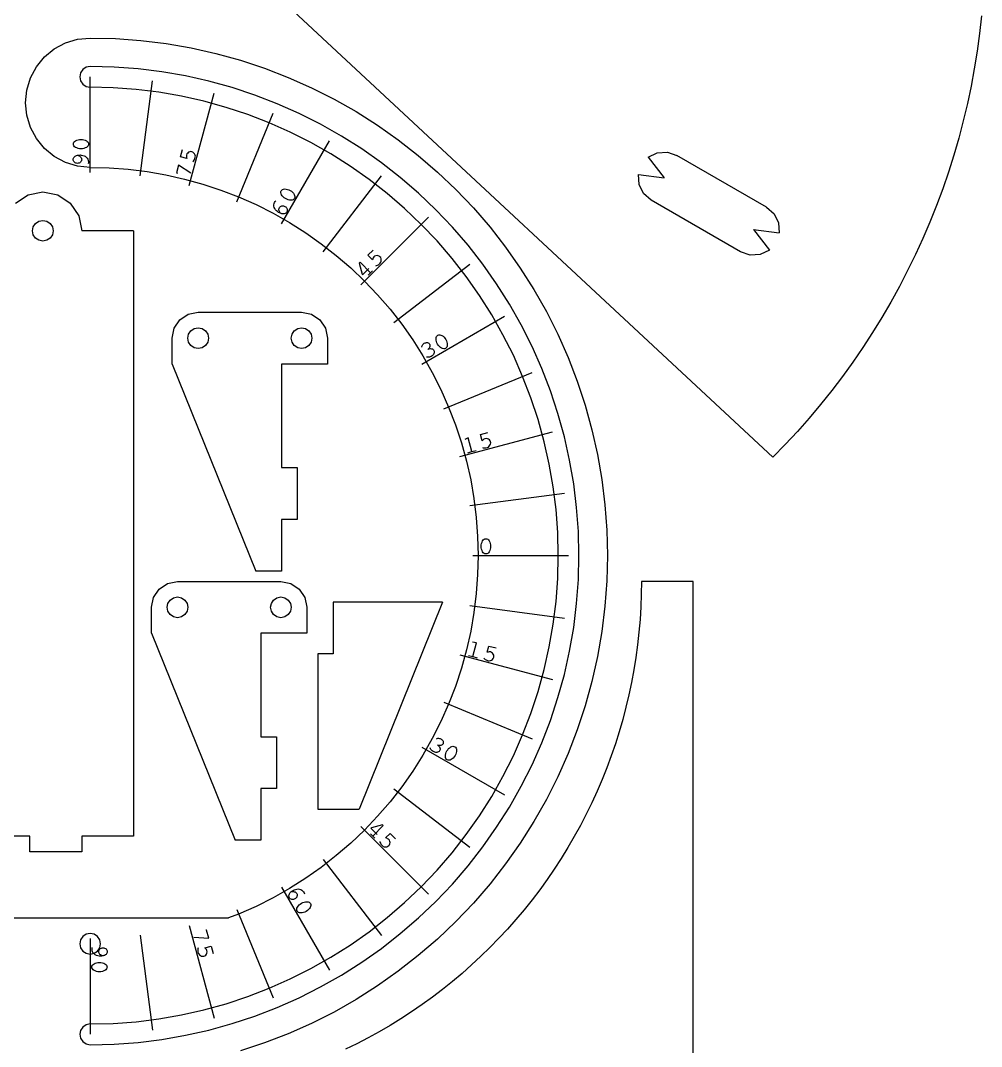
# Model space of a CAD drawing. Header units: metres. Extents: x -210 to 359, y -440 to 179.
# Drawn here: x 152.5 to 338.3, y -219.8 to -21.6 of the extents above; entities that cross this region are included whole.
import ezdxf

# ---------------------------------------------------------------- set-up
doc = ezdxf.new("R2010")
doc.units = ezdxf.units.M

msp = doc.modelspace()

# ---------------------------------------------------------------- linework, layer by layer
for p, q in [((195.46, -10.54), (298, -106)), ((338.33, -20.72), (337.95, -24.14)), ((161.22, -25.95), (163.56, -25.24)), ((163.56, -25.24), (166, -25)), ((166, -25), (170.91, -25.12)), ((170.91, -25.12), (175.8, -25.48)), ((175.8, -25.48), (180.67, -26.08)), ((337.95, -24.14), (337.48, -27.54)), ((157.16, -28.66), (159.06, -27.11)), ((159.06, -27.11), (161.22, -25.95)), ((180.67, -26.08), (185.51, -26.92)), ((185.51, -26.92), (190.3, -28)), ((337.48, -27.54), (336.94, -30.93)), ((155.61, -30.56), (157.16, -28.66)), ((190.3, -28), (195.03, -29.31)), ((195.03, -29.31), (199.69, -30.85)), ((154.45, -32.72), (155.61, -30.56)), ((164.59, -31.09), (164.15, -31.73)), ((165.23, -30.65), (164.59, -31.09)), ((166, -30.5), (165.23, -30.65)), ((170.64, -30.61), (166, -30.5)), ((175.26, -30.96), (170.64, -30.61)), ((179.87, -31.52), (175.26, -30.96)), ((184.44, -32.32), (179.87, -31.52)), ((199.69, -30.85), (204.27, -32.61)), ((336.94, -30.93), (336.31, -34.31)), ((153.74, -35.06), (154.45, -32.72)), ((164.15, -31.73), (164, -32.5)), ((164, -32.5), (164.15, -33.27)), ((164.15, -33.27), (164.59, -33.91)), ((166, -51), (166, -32.5)), ((175.66, -51.63), (178.07, -33.29)), ((188.96, -33.33), (184.44, -32.32)), ((193.43, -34.57), (188.96, -33.33)), ((204.27, -32.61), (208.76, -34.6)), ((153.5, -37.5), (153.74, -35.06)), ((164.59, -33.91), (165.23, -34.35)), ((165.23, -34.35), (166, -34.5)), ((170.44, -34.61), (166, -34.5)), ((174.87, -34.94), (170.44, -34.61)), ((179.28, -35.48), (174.87, -34.94)), ((183.66, -36.24), (179.28, -35.48)), ((185.15, -53.52), (189.94, -35.65)), ((197.84, -36.02), (193.43, -34.57)), ((208.76, -34.6), (213.14, -36.81)), ((336.31, -34.31), (335.6, -37.67)), ((153.74, -39.94), (153.5, -37.5)), ((187.99, -37.21), (183.66, -36.24)), ((192.27, -38.4), (187.99, -37.21)), ((202.16, -37.69), (197.84, -36.02)), ((213.14, -36.81), (217.41, -39.23)), ((196.49, -39.79), (192.27, -38.4)), ((194.32, -56.63), (201.4, -39.54)), ((206.4, -39.57), (202.16, -37.69)), ((210.55, -41.66), (206.4, -39.57)), ((217.41, -39.23), (221.56, -41.85)), ((335.6, -37.67), (334.8, -41.02)), ((154.45, -42.28), (153.74, -39.94)), ((200.63, -41.39), (196.49, -39.79)), ((204.69, -43.19), (200.63, -41.39)), ((334.8, -41.02), (333.93, -44.34)), ((155.61, -44.44), (154.45, -42.28)), ((208.66, -45.19), (204.69, -43.19)), ((214.58, -43.94), (210.55, -41.66)), ((221.56, -41.85), (225.57, -44.68)), ((157.16, -46.34), (155.61, -44.44)), ((162.74, -45.49), (162.77, -45.32)), ((162.77, -45.67), (162.74, -45.49)), ((162.77, -45.32), (162.85, -45.15)), ((162.85, -45.15), (162.99, -44.99)), ((162.99, -44.99), (163.17, -44.85)), ((163.17, -44.85), (163.39, -44.74)), ((163.39, -44.74), (163.65, -44.65)), ((163.65, -44.65), (163.93, -44.6)), ((163.93, -44.6), (164.21, -44.58)), ((164.21, -44.58), (164.5, -44.6)), ((164.5, -44.6), (164.78, -44.65)), ((164.78, -44.65), (165.03, -44.74)), ((165.03, -44.74), (165.26, -44.85)), ((165.26, -44.85), (165.44, -44.99)), ((165.44, -44.99), (165.58, -45.15)), ((165.58, -45.15), (165.66, -45.32)), ((165.66, -45.32), (165.69, -45.49)), ((165.69, -45.49), (165.66, -45.67)), ((203, -60.91), (212.25, -44.89)), ((212.53, -47.38), (208.66, -45.19)), ((218.5, -46.43), (214.58, -43.94)), ((225.57, -44.68), (229.44, -47.7)), ((333.93, -44.34), (332.97, -47.64)), ((159.06, -47.89), (157.16, -46.34)), ((162.85, -45.84), (162.77, -45.67)), ((162.99, -46), (162.85, -45.84)), ((163.17, -46.14), (162.99, -46)), ((163.39, -46.25), (163.17, -46.14)), ((163.65, -46.34), (163.39, -46.25)), ((163.93, -46.39), (163.65, -46.34)), ((164.21, -46.4), (163.93, -46.39)), ((164.5, -46.39), (164.21, -46.4)), ((164.78, -46.34), (164.5, -46.39)), ((165.03, -46.25), (164.78, -46.34)), ((165.26, -46.14), (165.03, -46.25)), ((165.44, -46), (165.26, -46.14)), ((165.58, -45.84), (165.44, -46)), ((165.66, -45.67), (165.58, -45.84)), ((183.48, -47.93), (183.85, -46.52)), ((184.7, -47.4), (184.62, -47.63)), ((184.85, -47.22), (184.7, -47.4)), ((185.03, -47.07), (184.85, -47.22)), ((185.25, -46.98), (185.03, -47.07)), ((185.47, -46.96), (185.25, -46.98)), ((185.65, -46.99), (185.47, -46.96)), ((185.86, -47.06), (185.65, -46.99)), ((186.05, -47.22), (185.86, -47.06)), ((186.19, -47.4), (186.05, -47.22)), ((186.29, -47.63), (186.19, -47.4)), ((216.28, -49.75), (212.53, -47.38)), ((222.29, -49.1), (218.5, -46.43)), ((273.9, -48.03), (275.65, -47.17)), ((275.65, -47.17), (277.6, -47.04)), ((277.6, -47.04), (279.44, -47.67)), ((161.22, -49.05), (159.06, -47.89)), ((163.56, -49.76), (161.22, -49.05)), ((162.7, -48.47), (162.71, -48.33)), ((162.71, -48.62), (162.7, -48.47)), ((162.71, -48.33), (162.76, -48.19)), ((162.76, -48.76), (162.71, -48.62)), ((162.76, -48.19), (162.84, -48.06)), ((162.84, -48.89), (162.76, -48.76)), ((162.84, -48.06), (162.94, -47.94)), ((162.94, -49), (162.84, -48.89)), ((162.94, -47.94), (163.07, -47.84)), ((163.07, -49.09), (162.94, -49)), ((163.07, -47.84), (163.21, -47.75)), ((163.21, -49.16), (163.07, -49.09)), ((163.21, -47.75), (163.36, -47.7)), ((163.36, -49.21), (163.21, -49.16)), ((163.36, -47.7), (163.52, -47.66)), ((163.53, -49.22), (163.36, -49.21)), ((163.52, -47.66), (163.66, -47.63)), ((163.69, -49.21), (163.53, -49.22)), ((163.66, -47.63), (163.79, -47.61)), ((163.66, -47.63), (163.84, -47.75)), ((163.84, -49.16), (163.69, -49.21)), ((163.79, -47.61), (164.03, -47.6)), ((163.84, -47.75), (163.99, -47.84)), ((163.99, -49.09), (163.84, -49.16)), ((163.99, -47.84), (164.11, -47.94)), ((164.11, -49), (163.99, -49.09)), ((164.03, -47.6), (164.28, -47.63)), ((164.11, -47.94), (164.21, -48.06)), ((164.21, -48.89), (164.11, -49)), ((164.21, -48.06), (164.29, -48.19)), ((164.29, -48.76), (164.21, -48.89)), ((164.28, -47.63), (164.55, -47.68)), ((164.29, -48.19), (164.34, -48.33)), ((164.34, -48.62), (164.29, -48.76)), ((164.34, -48.33), (164.35, -48.47)), ((164.35, -48.47), (164.34, -48.62)), ((164.55, -47.68), (164.8, -47.75)), ((164.8, -47.75), (165.04, -47.86)), ((165.04, -47.86), (165.24, -48.02)), ((165.24, -48.02), (165.41, -48.21)), ((165.41, -48.21), (165.53, -48.43)), ((165.53, -48.43), (165.61, -48.66)), ((165.61, -48.66), (165.65, -48.89)), ((165.65, -49.1), (165.63, -49.28)), ((165.65, -48.89), (165.65, -49.1)), ((183.1, -49.55), (182.7, -51.08)), ((185.48, -51.14), (183.1, -49.55)), ((184.69, -48.25), (183.48, -47.93)), ((184.62, -47.63), (184.61, -47.84)), ((184.61, -47.84), (184.64, -48.04)), ((184.64, -48.04), (184.69, -48.25)), ((185.85, -48.91), (185.95, -48.79)), ((185.95, -48.79), (186.07, -48.63)), ((186.07, -48.63), (186.17, -48.46)), ((186.17, -48.46), (186.24, -48.29)), ((186.24, -48.29), (186.31, -48.04)), ((186.33, -47.85), (186.29, -47.63)), ((186.31, -48.04), (186.33, -47.85)), ((225.95, -51.95), (222.29, -49.1)), ((229.44, -47.7), (233.16, -50.9)), ((273.9, -48.03), (276.94, -52)), ((296.76, -57.67), (279.44, -47.67)), ((332.97, -47.64), (331.93, -50.92)), ((166, -50), (163.56, -49.76)), ((166, -50), (169.68, -50.09)), ((169.68, -50.09), (173.35, -50.36)), ((173.35, -50.36), (177, -50.81)), ((177, -50.81), (180.63, -51.44)), ((180.63, -51.44), (184.22, -52.25)), ((182.7, -51.08), (182.85, -51.13)), ((219.91, -52.31), (216.28, -49.75)), ((233.16, -50.9), (236.71, -54.29)), ((272.11, -53.29), (271.99, -51.35)), ((271.99, -51.35), (276.94, -52)), ((331.93, -50.92), (330.82, -54.16)), ((184.22, -52.25), (187.77, -53.23)), ((187.77, -53.23), (191.27, -54.38)), ((211.05, -66.29), (222.31, -51.61)), ((223.41, -55.04), (219.91, -52.31)), ((229.46, -54.98), (225.95, -51.95)), ((272.98, -55.04), (272.11, -53.29)), ((151.54, -56.93), (153.98, -55.3)), ((153.98, -55.3), (156.85, -54.73)), ((156.85, -54.73), (159.72, -55.3)), ((159.72, -55.3), (162.15, -56.93)), ((191.27, -54.38), (194.7, -55.71)), ((202.85, -54.87), (202.86, -54.68)), ((202.89, -55.08), (202.85, -54.87)), ((202.86, -54.68), (202.93, -54.52)), ((202.98, -55.29), (202.89, -55.08)), ((202.93, -54.52), (203.04, -54.38)), ((203.12, -55.5), (202.98, -55.29)), ((203.04, -54.38), (203.2, -54.27)), ((203.3, -55.7), (203.12, -55.5)), ((203.2, -54.27), (203.4, -54.2)), ((203.4, -54.2), (203.62, -54.17)), ((203.62, -54.17), (203.87, -54.19)), ((203.87, -54.19), (204.14, -54.24)), ((204.14, -54.24), (204.4, -54.34)), ((204.4, -54.34), (204.66, -54.47)), ((204.66, -54.47), (204.9, -54.62)), ((204.9, -54.62), (205.12, -54.81)), ((205.12, -54.81), (205.29, -55.01)), ((205.29, -55.01), (205.43, -55.22)), ((205.43, -55.22), (205.52, -55.43)), ((205.52, -55.43), (205.56, -55.63)), ((226.78, -57.94), (223.41, -55.04)), ((232.82, -58.18), (229.46, -54.98)), ((236.71, -54.29), (240.1, -57.84)), ((274.44, -56.33), (272.98, -55.04)), ((330.82, -54.16), (329.62, -57.39)), ((162.15, -56.93), (163.77, -59.36)), ((194.7, -55.71), (198.07, -57.2)), ((198.07, -57.2), (201.35, -58.86)), ((201.53, -57.23), (201.58, -56.99)), ((201.53, -57.48), (201.53, -57.23)), ((201.58, -57.73), (201.53, -57.48)), ((201.58, -56.99), (201.66, -56.77)), ((201.66, -56.77), (201.76, -56.58)), ((201.76, -56.58), (201.87, -56.44)), ((202.9, -57.49), (203.05, -57.44)), ((203.05, -57.44), (203.2, -57.42)), ((203.2, -57.42), (203.36, -57.44)), ((203.51, -55.88), (203.3, -55.7)), ((203.36, -57.44), (203.52, -57.48)), ((203.75, -56.04), (203.51, -55.88)), ((203.52, -57.48), (203.66, -57.54)), ((204.01, -56.17), (203.75, -56.04)), ((204.27, -56.26), (204.01, -56.17)), ((204.54, -56.32), (204.27, -56.26)), ((204.79, -56.33), (204.54, -56.32)), ((205.02, -56.3), (204.79, -56.33)), ((205.21, -56.24), (205.02, -56.3)), ((205.37, -56.13), (205.21, -56.24)), ((205.48, -55.99), (205.37, -56.13)), ((205.55, -55.82), (205.48, -55.99)), ((205.56, -55.63), (205.55, -55.82)), ((291.76, -66.33), (274.44, -56.33)), ((329.62, -57.39), (328.34, -60.58)), ((163.77, -59.36), (164.35, -62.23)), ((201.35, -58.86), (204.56, -60.67)), ((201.68, -57.96), (201.58, -57.73)), ((201.82, -58.18), (201.68, -57.96)), ((202.01, -58.37), (201.82, -58.18)), ((202.21, -58.54), (202.01, -58.37)), ((202.41, -58.69), (202.21, -58.54)), ((202.63, -58.8), (202.41, -58.69)), ((202.48, -58.06), (202.51, -57.91)), ((202.49, -58.21), (202.48, -58.06)), ((202.52, -58.36), (202.49, -58.21)), ((202.51, -57.91), (202.57, -57.78)), ((202.57, -58.51), (202.52, -58.36)), ((202.57, -57.78), (202.66, -57.66)), ((202.65, -58.66), (202.57, -58.51)), ((202.75, -58.85), (202.63, -58.8)), ((202.75, -58.85), (202.65, -58.66)), ((202.66, -57.66), (202.77, -57.56)), ((202.89, -58.9), (202.75, -58.85)), ((202.77, -57.56), (202.9, -57.49)), ((203.04, -58.94), (202.89, -58.9)), ((203.2, -58.97), (203.04, -58.94)), ((203.37, -58.97), (203.2, -58.97)), ((203.53, -58.95), (203.37, -58.97)), ((203.68, -58.9), (203.53, -58.95)), ((203.66, -57.54), (203.8, -57.64)), ((203.81, -58.82), (203.68, -58.9)), ((203.8, -57.64), (203.91, -57.75)), ((203.92, -58.72), (203.81, -58.82)), ((203.91, -57.75), (204, -57.88)), ((204.01, -58.61), (203.92, -58.72)), ((204, -57.88), (204.06, -58.03)), ((204.07, -58.47), (204.01, -58.61)), ((204.06, -58.03), (204.09, -58.18)), ((204.09, -58.33), (204.07, -58.47)), ((204.09, -58.18), (204.09, -58.33)), ((229.99, -61.01), (226.78, -57.94)), ((236.02, -61.54), (232.82, -58.18)), ((240.1, -57.84), (243.3, -61.56)), ((296.76, -57.67), (298.23, -58.96)), ((298.23, -58.96), (299.09, -60.71)), ((155, -61.47), (155.43, -60.82)), ((155.43, -60.82), (156.08, -60.39)), ((156.08, -60.39), (156.85, -60.23)), ((156.85, -60.23), (157.61, -60.39)), ((157.61, -60.39), (158.26, -60.82)), ((158.26, -60.82), (158.69, -61.47)), ((204.56, -60.67), (207.67, -62.64)), ((218.33, -72.67), (231.41, -59.59)), ((233.06, -64.22), (229.99, -61.01)), ((299.09, -60.71), (299.22, -62.65)), ((328.34, -60.58), (326.99, -63.73)), ((154.85, -62.23), (155, -61.47)), ((155, -63), (154.85, -62.23)), ((155.43, -63.65), (155, -63)), ((158.69, -63), (158.26, -63.65)), ((158.69, -61.47), (158.85, -62.23)), ((158.85, -62.23), (158.69, -63)), ((174.35, -62.23), (164.35, -62.23)), ((174.35, -62.23), (174.35, -179.23)), ((207.67, -62.64), (210.68, -64.76)), ((239.05, -65.05), (236.02, -61.54)), ((243.3, -61.56), (246.32, -65.43)), ((294.26, -62), (299.22, -62.65)), ((294.26, -62), (297.31, -65.97)), ((156.08, -64.08), (155.43, -63.65)), ((156.85, -64.23), (156.08, -64.08)), ((157.61, -64.08), (156.85, -64.23)), ((158.26, -63.65), (157.61, -64.08)), ((210.68, -64.76), (213.58, -67.02)), ((235.96, -67.59), (233.06, -64.22)), ((241.9, -68.71), (239.05, -65.05)), ((326.99, -63.73), (325.56, -66.86)), ((213.58, -67.02), (216.37, -69.43)), ((219.67, -66.99), (220.7, -65.96)), ((220.56, -67.88), (219.67, -66.99)), ((220.81, -67.3), (220.7, -67.49)), ((220.99, -67.15), (220.81, -67.3)), ((221.22, -67.06), (220.99, -67.15)), ((221.45, -67.03), (221.22, -67.06)), ((221.68, -67.06), (221.45, -67.03)), ((221.88, -67.15), (221.68, -67.06)), ((222.02, -67.27), (221.88, -67.15)), ((222.17, -67.43), (222.02, -67.27)), ((246.32, -65.43), (249.15, -69.44)), ((293.61, -66.96), (291.76, -66.33)), ((295.56, -66.83), (293.61, -66.96)), ((297.31, -65.97), (295.56, -66.83)), ((325.56, -66.86), (324.05, -69.95)), ((218.18, -68.33), (218.01, -68.5)), ((218.01, -68.5), (218.61, -70.63)), ((220.21, -70.37), (218.18, -68.33)), ((220.62, -67.67), (220.56, -67.88)), ((220.7, -67.49), (220.62, -67.67)), ((221.23, -69.03), (221.38, -68.98)), ((221.38, -68.98), (221.57, -68.9)), ((221.57, -68.9), (221.74, -68.8)), ((221.74, -68.8), (221.89, -68.69)), ((221.89, -68.69), (222.07, -68.5)), ((222.07, -68.5), (222.18, -68.34)), ((222.25, -67.66), (222.17, -67.43)), ((222.18, -68.34), (222.25, -68.14)), ((222.28, -67.89), (222.25, -67.66)), ((222.25, -68.14), (222.28, -67.89)), ((224.71, -79.95), (239.39, -68.69)), ((238.69, -71.09), (235.96, -67.59)), ((244.57, -72.5), (241.9, -68.71)), ((216.37, -69.43), (219.03, -71.97)), ((218.61, -70.63), (218.7, -70.72)), ((218.7, -70.72), (219.88, -69.54)), ((219.77, -70.81), (220.21, -70.37)), ((220.21, -70.37), (220.58, -70)), ((241.25, -74.72), (238.69, -71.09)), ((249.15, -69.44), (251.77, -73.59)), ((324.05, -69.95), (322.47, -73)), ((219.03, -71.97), (221.57, -74.63)), ((247.06, -76.42), (244.57, -72.5)), ((322.47, -73), (320.81, -76.01)), ((221.57, -74.63), (223.98, -77.42)), ((243.62, -78.47), (241.25, -74.72)), ((251.77, -73.59), (254.19, -77.86)), ((249.34, -80.45), (247.06, -76.42)), ((320.81, -76.01), (319.08, -78.97)), ((183.34, -79.46), (184.96, -78.38)), ((184.96, -78.38), (186.87, -78)), ((186.87, -78), (206.87, -78)), ((206.87, -78), (208.79, -78.38)), ((208.79, -78.38), (210.41, -79.46)), ((223.98, -77.42), (226.24, -80.32)), ((230.09, -88), (246.11, -78.75)), ((245.81, -82.34), (243.62, -78.47)), ((254.19, -77.86), (256.4, -82.24)), ((319.08, -78.97), (317.28, -81.9)), ((181.87, -83), (182.25, -81.09)), ((182.25, -81.09), (183.34, -79.46)), ((185.46, -81.59), (186.11, -81.15)), ((186.11, -81.15), (186.87, -81)), ((186.87, -81), (187.64, -81.15)), ((187.64, -81.15), (188.29, -81.59)), ((205.46, -81.59), (206.11, -81.15)), ((206.11, -81.15), (206.87, -81)), ((206.87, -81), (207.64, -81.15)), ((207.64, -81.15), (208.29, -81.59)), ((210.41, -79.46), (211.49, -81.09)), ((211.49, -81.09), (211.87, -83)), ((226.24, -80.32), (228.36, -83.33)), ((251.43, -84.6), (249.34, -80.45)), ((181.87, -88), (181.87, -83)), ((184.87, -83), (185.03, -82.23)), ((185.03, -83.77), (184.87, -83)), ((185.03, -82.23), (185.46, -81.59)), ((188.29, -81.59), (188.72, -82.23)), ((188.72, -82.23), (188.87, -83)), ((188.87, -83), (188.72, -83.77)), ((204.87, -83), (205.03, -82.23)), ((205.03, -83.77), (204.87, -83)), ((205.03, -82.23), (205.46, -81.59)), ((208.29, -81.59), (208.72, -82.23)), ((208.72, -82.23), (208.87, -83)), ((208.87, -83), (208.72, -83.77)), ((211.87, -83), (211.87, -88)), ((232.88, -83.12), (232.91, -82.89)), ((232.9, -83.37), (232.88, -83.12)), ((232.91, -82.89), (232.98, -82.69)), ((232.98, -82.69), (233.08, -82.54)), ((233.08, -82.54), (233.22, -82.42)), ((233.22, -82.42), (233.39, -82.36)), ((233.39, -82.36), (233.58, -82.35)), ((233.58, -82.35), (233.79, -82.39)), ((233.79, -82.39), (234, -82.48)), ((234, -82.48), (234.21, -82.61)), ((234.21, -82.61), (234.41, -82.79)), ((234.41, -82.79), (234.59, -83.01)), ((234.59, -83.01), (234.75, -83.25)), ((234.75, -83.25), (234.88, -83.5)), ((247.81, -86.31), (245.81, -82.34)), ((256.4, -82.24), (258.39, -86.73)), ((317.28, -81.9), (315.41, -84.78)), ((185.46, -84.41), (185.03, -83.77)), ((186.11, -84.85), (185.46, -84.41)), ((186.87, -85), (186.11, -84.85)), ((187.64, -84.85), (186.87, -85)), ((188.29, -84.41), (187.64, -84.85)), ((188.72, -83.77), (188.29, -84.41)), ((205.46, -84.41), (205.03, -83.77)), ((206.11, -84.85), (205.46, -84.41)), ((206.87, -85), (206.11, -84.85)), ((207.64, -84.85), (206.87, -85)), ((208.29, -84.41), (207.64, -84.85)), ((208.72, -83.77), (208.29, -84.41)), ((228.36, -83.33), (230.33, -86.44)), ((230.12, -84.72), (230.13, -84.58)), ((230.13, -84.58), (230.18, -84.45)), ((230.18, -84.45), (230.24, -84.32)), ((230.24, -84.32), (230.34, -84.19)), ((230.34, -84.19), (230.46, -84.09)), ((230.46, -84.09), (230.59, -83.99)), ((230.59, -83.99), (230.74, -83.92)), ((230.74, -83.92), (230.89, -83.88)), ((230.89, -83.88), (231.04, -83.86)), ((231.04, -83.86), (231.19, -83.86)), ((231.19, -83.86), (231.33, -83.89)), ((231.25, -85.13), (231.35, -85.1)), ((231.33, -83.89), (231.45, -83.95)), ((231.52, -84.91), (231.35, -85.1)), ((231.35, -85.1), (231.56, -85.03)), ((231.45, -83.95), (231.55, -84.03)), ((231.6, -84.77), (231.52, -84.91)), ((231.55, -84.03), (231.62, -84.13)), ((231.56, -85.03), (231.79, -85.02)), ((231.65, -84.63), (231.6, -84.77)), ((231.62, -84.13), (231.67, -84.24)), ((231.68, -84.5), (231.65, -84.63)), ((231.67, -84.24), (231.69, -84.37)), ((231.69, -84.37), (231.68, -84.5)), ((231.79, -85.02), (231.99, -85.04)), ((231.99, -85.04), (232.15, -85.08)), ((232.15, -85.08), (232.27, -85.15)), ((232.27, -85.15), (232.37, -85.25)), ((232.95, -83.63), (232.9, -83.37)), ((233.04, -83.9), (232.95, -83.63)), ((233.17, -84.16), (233.04, -83.9)), ((233.33, -84.4), (233.17, -84.16)), ((233.51, -84.61), (233.33, -84.4)), ((233.72, -84.79), (233.51, -84.61)), ((233.92, -84.93), (233.72, -84.79)), ((234.14, -85.02), (233.92, -84.93)), ((234.34, -85.06), (234.14, -85.02)), ((234.53, -85.04), (234.34, -85.06)), ((234.7, -84.98), (234.53, -85.04)), ((234.84, -84.86), (234.7, -84.98)), ((234.94, -84.71), (234.84, -84.86)), ((234.88, -83.5), (234.97, -83.77)), ((235.01, -84.51), (234.94, -84.71)), ((234.97, -83.77), (235.03, -84.03)), ((235.04, -84.28), (235.01, -84.51)), ((235.03, -84.03), (235.04, -84.28)), ((253.31, -88.84), (251.43, -84.6)), ((315.41, -84.78), (313.46, -87.61)), ((230.33, -86.44), (232.14, -89.65)), ((231.21, -86.69), (231.05, -86.65)), ((231.39, -86.69), (231.21, -86.69)), ((231.57, -86.66), (231.39, -86.69)), ((231.75, -86.6), (231.57, -86.66)), ((231.93, -86.52), (231.75, -86.6)), ((232.09, -86.41), (231.93, -86.52)), ((232.23, -86.28), (232.09, -86.41)), ((232.35, -86.13), (232.23, -86.28)), ((232.44, -85.98), (232.35, -86.13)), ((232.37, -85.25), (232.44, -85.38)), ((232.44, -85.38), (232.49, -85.52)), ((232.49, -85.82), (232.44, -85.98)), ((232.49, -85.52), (232.5, -85.66)), ((232.5, -85.66), (232.49, -85.82)), ((249.61, -90.37), (247.81, -86.31)), ((258.39, -86.73), (260.15, -91.31)), ((181.87, -88), (198, -128)), ((211.87, -88), (203, -88)), ((203, -88), (203, -108)), ((254.98, -93.16), (253.31, -88.84)), ((313.46, -87.61), (311.45, -90.4)), ((232.14, -89.65), (233.8, -92.93)), ((234.37, -96.68), (251.46, -89.6)), ((251.21, -94.51), (249.61, -90.37)), ((311.45, -90.4), (309.37, -93.13)), ((233.8, -92.93), (235.29, -96.3)), ((256.43, -97.57), (254.98, -93.16)), ((260.15, -91.31), (261.69, -95.97)), ((309.37, -93.13), (307.22, -95.82)), ((252.6, -98.73), (251.21, -94.51)), ((235.29, -96.3), (236.62, -99.73)), ((261.69, -95.97), (263, -100.7)), ((307.22, -95.82), (305.01, -98.44)), ((253.79, -103.01), (252.6, -98.73)), ((257.67, -102.04), (256.43, -97.57)), ((305.01, -98.44), (302.73, -101.02)), ((236.62, -99.73), (237.77, -103.23)), ((237.48, -105.85), (255.35, -101.06)), ((263, -100.7), (264.08, -105.49)), ((302.73, -101.02), (300.39, -103.54)), ((239.1, -102.23), (238.4, -102.55)), ((239.81, -104.91), (239.1, -102.23)), ((241.48, -101.6), (242.89, -101.22)), ((241.81, -102.81), (241.48, -101.6)), ((241.97, -102.66), (241.81, -102.81)), ((242.13, -102.54), (241.97, -102.66)), ((242.32, -102.44), (242.13, -102.54)), ((242.55, -102.4), (242.32, -102.44)), ((242.79, -102.44), (242.55, -102.4)), ((243, -102.52), (242.79, -102.44)), ((243.19, -102.66), (243, -102.52)), ((243.32, -102.84), (243.19, -102.66)), ((243.38, -103.01), (243.32, -102.84)), ((243.43, -103.23), (243.38, -103.01)), ((254.76, -107.34), (253.79, -103.01)), ((258.68, -106.56), (257.67, -102.04)), ((237.77, -103.23), (238.75, -106.78)), ((238.98, -105.13), (239.81, -104.91)), ((239.81, -104.91), (240.64, -104.69)), ((241.82, -104.14), (241.97, -104.18)), ((241.97, -104.18), (242.17, -104.2)), ((242.17, -104.2), (242.37, -104.2)), ((242.37, -104.2), (242.56, -104.17)), ((242.56, -104.17), (242.81, -104.11)), ((242.81, -104.11), (242.98, -104.03)), ((242.98, -104.03), (243.15, -103.89)), ((243.15, -103.89), (243.29, -103.69)), ((243.29, -103.69), (243.38, -103.47)), ((243.38, -103.47), (243.43, -103.23)), ((300.39, -103.54), (298, -106)), ((238.75, -106.78), (239.56, -110.37)), ((259.48, -111.13), (258.68, -106.56)), ((264.08, -105.49), (264.92, -110.33)), ((203, -108), (206, -108)), ((206, -108), (206, -118)), ((255.52, -111.72), (254.76, -107.34)), ((239.56, -110.37), (240.19, -114)), ((264.92, -110.33), (265.52, -115.2)), ((239.37, -115.34), (257.71, -112.93)), ((256.06, -116.13), (255.52, -111.72)), ((260.05, -115.74), (259.48, -111.13)), ((240.19, -114), (240.64, -117.65)), ((256.39, -120.56), (256.06, -116.13)), ((260.39, -120.36), (260.05, -115.74)), ((265.52, -115.2), (265.88, -120.09)), ((206, -118), (203, -118)), ((203, -118), (203, -128)), ((240.64, -117.65), (240.91, -121.32)), ((256.5, -125), (256.39, -120.56)), ((260.5, -125), (260.39, -120.36)), ((265.88, -120.09), (266, -125)), ((240.91, -121.32), (241, -125)), ((241.61, -122.93), (241.66, -122.65)), ((241.66, -122.65), (241.75, -122.39)), ((241.75, -122.39), (241.86, -122.17)), ((241.86, -122.17), (242, -121.99)), ((242, -121.99), (242.16, -121.85)), ((242.16, -121.85), (242.33, -121.77)), ((242.33, -121.77), (242.51, -121.74)), ((242.51, -121.74), (242.68, -121.77)), ((242.68, -121.77), (242.85, -121.85)), ((242.85, -121.85), (243.01, -121.99)), ((243.01, -121.99), (243.15, -122.17)), ((243.15, -122.17), (243.26, -122.39)), ((243.26, -122.39), (243.35, -122.65)), ((243.35, -122.65), (243.4, -122.93)), ((241.6, -123.21), (241.61, -122.93)), ((241.61, -123.5), (241.6, -123.21)), ((241.66, -123.78), (241.61, -123.5)), ((241.75, -124.03), (241.66, -123.78)), ((241.86, -124.26), (241.75, -124.03)), ((242, -124.44), (241.86, -124.26)), ((242.16, -124.58), (242, -124.44)), ((242.33, -124.66), (242.16, -124.58)), ((242.51, -124.69), (242.33, -124.66)), ((242.68, -124.66), (242.51, -124.69)), ((242.85, -124.58), (242.68, -124.66)), ((243.01, -124.44), (242.85, -124.58)), ((243.15, -124.26), (243.01, -124.44)), ((243.26, -124.03), (243.15, -124.26)), ((243.35, -123.78), (243.26, -124.03)), ((243.4, -123.5), (243.35, -123.78)), ((243.4, -122.93), (243.42, -123.21)), ((243.42, -123.21), (243.4, -123.5)), ((240, -125), (258.5, -125)), ((241, -125), (240.91, -128.68)), ((256.39, -129.44), (256.5, -125)), ((260.39, -129.64), (260.5, -125)), ((266, -125), (265.88, -129.91)), ((203, -128), (198, -128)), ((240.91, -128.68), (240.64, -132.35)), ((179.34, -131.46), (180.96, -130.38)), ((180.96, -130.38), (182.87, -130)), ((182.87, -130), (202.87, -130)), ((202.87, -130), (204.79, -130.38)), ((204.79, -130.38), (206.41, -131.46)), ((256.06, -133.87), (256.39, -129.44)), ((260.05, -134.26), (260.39, -129.64)), ((265.88, -129.91), (265.52, -134.8)), ((272.58, -130), (272.55, -132.45)), ((282.55, -130), (272.58, -130)), ((282.58, -247), (282.55, -130)), ((178.25, -133.09), (179.34, -131.46)), ((206.41, -131.46), (207.49, -133.09)), ((240.64, -132.35), (240.19, -136)), ((272.55, -132.45), (272.46, -134.91)), ((177.87, -135), (178.25, -133.09)), ((180.87, -135), (181.03, -134.23)), ((181.03, -134.23), (181.46, -133.59)), ((181.46, -133.59), (182.11, -133.15)), ((182.11, -133.15), (182.87, -133)), ((182.87, -133), (183.64, -133.15)), ((183.64, -133.15), (184.29, -133.59)), ((184.29, -133.59), (184.72, -134.23)), ((184.72, -134.23), (184.87, -135)), ((200.87, -135), (201.03, -134.23)), ((201.03, -134.23), (201.46, -133.59)), ((201.46, -133.59), (202.11, -133.15)), ((202.11, -133.15), (202.87, -133)), ((202.87, -133), (203.64, -133.15)), ((203.64, -133.15), (204.29, -133.59)), ((204.29, -133.59), (204.72, -134.23)), ((204.72, -134.23), (204.87, -135)), ((207.49, -133.09), (207.87, -135)), ((213, -134), (213, -144)), ((234.13, -134), (213, -134)), ((234.13, -134), (218, -174)), ((239.37, -134.66), (257.71, -137.07)), ((255.52, -138.28), (256.06, -133.87)), ((259.48, -138.87), (260.05, -134.26)), ((177.87, -140), (177.87, -135)), ((181.03, -135.77), (180.87, -135)), ((181.46, -136.41), (181.03, -135.77)), ((182.11, -136.85), (181.46, -136.41)), ((184.29, -136.41), (183.64, -136.85)), ((184.72, -135.77), (184.29, -136.41)), ((184.87, -135), (184.72, -135.77)), ((201.03, -135.77), (200.87, -135)), ((201.46, -136.41), (201.03, -135.77)), ((202.11, -136.85), (201.46, -136.41)), ((204.29, -136.41), (203.64, -136.85)), ((204.72, -135.77), (204.29, -136.41)), ((204.87, -135), (204.72, -135.77)), ((207.87, -135), (207.87, -140)), ((240.19, -136), (239.56, -139.63)), ((265.52, -134.8), (264.92, -139.67)), ((272.46, -134.91), (272.31, -137.36)), ((182.87, -137), (182.11, -136.85)), ((183.64, -136.85), (182.87, -137)), ((202.87, -137), (202.11, -136.85)), ((203.64, -136.85), (202.87, -137)), ((254.76, -142.66), (255.52, -138.28)), ((272.31, -137.36), (272.1, -139.8)), ((177.87, -140), (194, -180)), ((207.87, -140), (199, -140)), ((199, -140), (199, -160)), ((239.56, -139.63), (238.75, -143.22)), ((258.68, -143.44), (259.48, -138.87)), ((264.92, -139.67), (264.08, -144.51)), ((272.1, -139.8), (271.83, -142.24)), ((240.69, -141.83), (239.92, -141.76)), ((239.97, -144.51), (240.69, -141.83)), ((242.75, -143.69), (243.07, -142.48)), ((243.07, -142.48), (244.48, -142.85)), ((253.79, -146.99), (254.76, -142.66)), ((271.83, -142.24), (271.5, -144.67)), ((213, -144), (210, -144)), ((210, -144), (210, -174)), ((237.48, -144.15), (255.35, -148.94)), ((238.75, -143.22), (237.77, -146.77)), ((239.14, -144.29), (239.97, -144.51)), ((239.97, -144.51), (240.8, -144.73)), ((242.96, -143.64), (242.75, -143.69)), ((243.16, -143.61), (242.96, -143.64)), ((243.37, -143.62), (243.16, -143.61)), ((243.6, -143.7), (243.37, -143.62)), ((243.78, -143.85), (243.6, -143.7)), ((243.93, -144.03), (243.78, -143.85)), ((244.02, -144.25), (243.93, -144.03)), ((243.94, -144.86), (244.01, -144.65)), ((244.01, -144.65), (244.04, -144.47)), ((244.04, -144.47), (244.02, -144.25)), ((257.67, -147.96), (258.68, -143.44)), ((264.08, -144.51), (263, -149.3)), ((271.5, -144.67), (271.11, -147.1)), ((242.09, -144.85), (242.21, -144.95)), ((242.21, -144.95), (242.37, -145.07)), ((242.37, -145.07), (242.54, -145.17)), ((242.54, -145.17), (242.71, -145.24)), ((242.71, -145.24), (242.96, -145.31)), ((242.96, -145.31), (243.15, -145.33)), ((243.15, -145.33), (243.37, -145.29)), ((243.37, -145.29), (243.6, -145.19)), ((243.6, -145.19), (243.78, -145.05)), ((243.78, -145.05), (243.94, -144.86)), ((237.77, -146.77), (236.62, -150.27)), ((252.6, -151.27), (253.79, -146.99)), ((256.43, -152.43), (257.67, -147.96)), ((271.11, -147.1), (270.66, -149.51)), ((236.62, -150.27), (235.29, -153.7)), ((263, -149.3), (261.69, -154.03)), ((270.66, -149.51), (270.15, -151.91)), ((251.21, -155.49), (252.6, -151.27)), ((254.98, -156.84), (256.43, -152.43)), ((270.15, -151.91), (269.58, -154.3)), ((235.29, -153.7), (233.8, -157.07)), ((234.37, -153.32), (251.46, -160.4)), ((261.69, -154.03), (260.15, -158.69)), ((269.58, -154.3), (268.96, -156.67)), ((249.61, -159.63), (251.21, -155.49)), ((233.8, -157.07), (232.14, -160.35)), ((253.31, -161.16), (254.98, -156.84)), ((268.96, -156.67), (268.28, -159.03)), ((199, -160), (202, -160)), ((202, -160), (202, -170)), ((232.14, -160.35), (230.33, -163.56)), ((232.95, -160.39), (233.07, -160.33)), ((233.07, -160.33), (233.21, -160.3)), ((233.21, -160.3), (233.36, -160.3)), ((233.36, -160.3), (233.51, -160.32)), ((233.51, -160.32), (233.66, -160.36)), ((233.66, -160.36), (233.81, -160.43)), ((233.81, -160.43), (233.94, -160.52)), ((233.94, -160.52), (234.06, -160.63)), ((247.81, -163.69), (249.61, -159.63)), ((260.15, -158.69), (258.39, -163.27)), ((268.28, -159.03), (267.53, -161.37)), ((230.09, -162), (246.11, -171.25)), ((231.79, -162.32), (231.73, -162.16)), ((231.87, -162.47), (231.79, -162.32)), ((231.99, -162.62), (231.87, -162.47)), ((233.15, -161.57), (233.23, -161.64)), ((233.23, -161.64), (233.39, -161.8)), ((233.48, -161.69), (233.23, -161.64)), ((233.39, -161.8), (233.52, -161.98)), ((233.64, -161.7), (233.48, -161.69)), ((233.52, -161.98), (233.61, -162.17)), ((233.64, -162.47), (233.6, -162.6)), ((233.61, -162.17), (233.65, -162.32)), ((233.79, -161.67), (233.64, -161.7)), ((233.65, -162.32), (233.64, -162.47)), ((233.92, -161.63), (233.79, -161.67)), ((234.03, -161.57), (233.92, -161.63)), ((234.13, -161.49), (234.03, -161.57)), ((234.06, -160.63), (234.15, -160.76)), ((234.21, -161.4), (234.13, -161.49)), ((234.15, -160.76), (234.22, -160.89)), ((234.26, -161.28), (234.21, -161.4)), ((234.22, -160.89), (234.26, -161.02)), ((234.26, -161.02), (234.27, -161.15)), ((234.27, -161.15), (234.26, -161.28)), ((234.96, -162.75), (235.12, -162.51)), ((235.12, -162.51), (235.3, -162.3)), ((235.3, -162.3), (235.5, -162.12)), ((235.5, -162.12), (235.71, -161.98)), ((235.71, -161.98), (235.92, -161.89)), ((235.92, -161.89), (236.13, -161.85)), ((236.13, -161.85), (236.32, -161.86)), ((236.32, -161.86), (236.48, -161.93)), ((236.48, -161.93), (236.62, -162.04)), ((236.62, -162.04), (236.73, -162.2)), ((236.73, -162.2), (236.8, -162.4)), ((236.8, -162.4), (236.83, -162.62)), ((251.43, -165.4), (253.31, -161.16)), ((267.53, -161.37), (266.74, -163.69)), ((230.33, -163.56), (228.36, -166.67)), ((232.13, -162.75), (231.99, -162.62)), ((232.29, -162.86), (232.13, -162.75)), ((232.47, -162.94), (232.29, -162.86)), ((232.65, -163), (232.47, -162.94)), ((232.83, -163.03), (232.65, -163)), ((233.01, -163.02), (232.83, -163.03)), ((233.17, -162.99), (233.01, -163.02)), ((233.32, -162.93), (233.17, -162.99)), ((233.44, -162.84), (233.32, -162.93)), ((233.53, -162.73), (233.44, -162.84)), ((233.6, -162.6), (233.53, -162.73)), ((234.67, -163.79), (234.68, -163.54)), ((234.7, -164.02), (234.67, -163.79)), ((234.68, -163.54), (234.74, -163.27)), ((234.76, -164.21), (234.7, -164.02)), ((234.74, -163.27), (234.83, -163.01)), ((234.87, -164.37), (234.76, -164.21)), ((234.83, -163.01), (234.96, -162.75)), ((235.01, -164.48), (234.87, -164.37)), ((235.18, -164.55), (235.01, -164.48)), ((235.57, -164.52), (235.37, -164.56)), ((235.78, -164.43), (235.57, -164.52)), ((235.99, -164.29), (235.78, -164.43)), ((236.19, -164.12), (235.99, -164.29)), ((236.38, -163.9), (236.19, -164.12)), ((236.53, -163.66), (236.38, -163.9)), ((236.66, -163.4), (236.53, -163.66)), ((236.76, -163.14), (236.66, -163.4)), ((236.81, -162.87), (236.76, -163.14)), ((236.83, -162.62), (236.81, -162.87)), ((245.81, -167.66), (247.81, -163.69)), ((258.39, -163.27), (256.4, -167.76)), ((266.74, -163.69), (265.88, -165.99)), ((235.37, -164.56), (235.18, -164.55)), ((249.34, -169.55), (251.43, -165.4)), ((265.88, -165.99), (264.97, -168.27)), ((228.36, -166.67), (226.24, -169.68)), ((243.62, -171.53), (245.81, -167.66)), ((256.4, -167.76), (254.19, -172.14)), ((264.97, -168.27), (264, -170.52)), ((202, -170), (199, -170)), ((199, -170), (199, -180)), ((226.24, -169.68), (223.98, -172.58)), ((224.71, -170.05), (239.39, -181.31)), ((247.06, -173.58), (249.34, -169.55)), ((241.25, -175.28), (243.62, -171.53)), ((254.19, -172.14), (251.77, -176.41)), ((264, -170.52), (262.98, -172.76)), ((210, -174), (218, -174)), ((223.98, -172.58), (221.57, -175.37)), ((244.57, -177.5), (247.06, -173.58)), ((262.98, -172.76), (261.9, -174.96)), ((221.57, -175.37), (219.03, -178.03)), ((238.69, -178.91), (241.25, -175.28)), ((251.77, -176.41), (249.15, -180.56)), ((261.9, -174.96), (260.77, -177.14)), ((219.03, -178.03), (216.37, -180.57)), ((218.33, -177.33), (231.41, -190.41)), ((220.37, -177.61), (220.28, -177.7)), ((220.28, -177.7), (221.46, -178.88)), ((222.5, -177.01), (220.37, -177.61)), ((220.63, -179.21), (222.67, -177.18)), ((222.67, -177.18), (222.5, -177.01)), ((241.9, -181.29), (244.57, -177.5)), ((260.77, -177.14), (259.59, -179.29)), ((154.35, -179.23), (124.35, -179.23)), ((154.35, -182.23), (154.35, -179.23)), ((174.35, -179.23), (164.35, -179.23)), ((164.35, -179.23), (164.35, -182.23)), ((199, -180), (194, -180)), ((220.19, -178.77), (220.63, -179.21)), ((220.63, -179.21), (221, -179.58)), ((221.97, -180.23), (222.02, -180.38)), ((222.02, -180.38), (222.1, -180.57)), ((223.12, -179.56), (224.01, -178.67)), ((223.33, -179.62), (223.12, -179.56)), ((223.51, -179.7), (223.33, -179.62)), ((223.7, -179.81), (223.51, -179.7)), ((223.85, -179.99), (223.7, -179.81)), ((223.94, -180.22), (223.85, -179.99)), ((223.97, -180.45), (223.94, -180.22)), ((224.01, -178.67), (225.04, -179.7)), ((235.96, -182.41), (238.69, -178.91)), ((259.59, -179.29), (258.35, -181.41)), ((164.35, -182.23), (154.35, -182.23)), ((216.37, -180.57), (213.58, -182.98)), ((222.1, -180.57), (222.2, -180.74)), ((222.2, -180.74), (222.31, -180.89)), ((222.31, -180.89), (222.5, -181.07)), ((222.5, -181.07), (222.66, -181.18)), ((222.66, -181.18), (222.86, -181.25)), ((222.86, -181.25), (223.11, -181.28)), ((223.11, -181.28), (223.34, -181.25)), ((223.34, -181.25), (223.57, -181.17)), ((223.57, -181.17), (223.73, -181.02)), ((223.73, -181.02), (223.85, -180.88)), ((223.85, -180.88), (223.94, -180.68)), ((223.94, -180.68), (223.97, -180.45)), ((239.05, -184.95), (241.9, -181.29)), ((249.15, -180.56), (246.32, -184.57)), ((258.35, -181.41), (257.07, -183.5)), ((213.58, -182.98), (210.68, -185.24)), ((211.05, -183.71), (222.31, -198.39)), ((233.06, -185.78), (235.96, -182.41)), ((257.07, -183.5), (255.73, -185.56)), ((210.68, -185.24), (207.67, -187.36)), ((229.99, -188.99), (233.06, -185.78)), ((236.02, -188.46), (239.05, -184.95)), ((246.32, -184.57), (243.3, -188.44)), ((255.73, -185.56), (254.34, -187.58)), ((207.67, -187.36), (204.56, -189.33)), ((254.34, -187.58), (252.9, -189.57)), ((204.56, -189.33), (201.35, -191.14)), ((203, -189.09), (212.25, -205.11)), ((204.5, -190.38), (204.58, -190.23)), ((204.58, -190.23), (204.69, -190.11)), ((204.69, -190.11), (204.8, -190)), ((204.8, -190), (204.96, -189.93)), ((204.96, -189.93), (205.01, -189.82)), ((204.96, -189.93), (205.13, -189.92)), ((205.01, -189.82), (205.22, -189.69)), ((205.13, -189.92), (205.29, -189.92)), ((205.22, -189.69), (205.44, -189.59)), ((205.29, -189.92), (205.45, -189.94)), ((205.44, -189.59), (205.7, -189.5)), ((205.45, -189.94), (205.6, -189.99)), ((205.6, -189.99), (205.73, -190.07)), ((205.7, -189.5), (205.96, -189.43)), ((205.73, -190.07), (205.84, -190.17)), ((205.84, -190.17), (205.93, -190.28)), ((205.93, -190.28), (205.99, -190.42)), ((205.96, -189.43), (206.22, -189.42)), ((206.22, -189.42), (206.47, -189.45)), ((206.47, -189.45), (206.71, -189.53)), ((206.71, -189.53), (206.93, -189.65)), ((206.93, -189.65), (207.11, -189.82)), ((207.11, -189.82), (207.26, -189.99)), ((207.26, -189.99), (207.37, -190.18)), ((207.37, -190.18), (207.44, -190.34)), ((226.78, -192.06), (229.99, -188.99)), ((232.82, -191.82), (236.02, -188.46)), ((243.3, -188.44), (240.1, -192.16)), ((252.9, -189.57), (251.42, -191.52)), ((201.35, -191.14), (198.07, -192.8)), ((204.41, -190.68), (204.44, -190.53)), ((204.41, -190.83), (204.41, -190.68)), ((204.44, -190.98), (204.41, -190.83)), ((204.44, -190.53), (204.5, -190.38)), ((204.5, -191.11), (204.44, -190.98)), ((204.58, -191.23), (204.5, -191.11)), ((204.69, -191.33), (204.58, -191.23)), ((204.83, -191.4), (204.69, -191.33)), ((204.97, -191.45), (204.83, -191.4)), ((205.13, -191.47), (204.97, -191.45)), ((205.28, -191.45), (205.13, -191.47)), ((205.44, -191.41), (205.28, -191.45)), ((205.59, -191.35), (205.44, -191.41)), ((205.72, -191.25), (205.59, -191.35)), ((205.83, -191.14), (205.72, -191.25)), ((205.92, -191.01), (205.83, -191.14)), ((205.98, -190.86), (205.92, -191.01)), ((206.02, -190.71), (205.98, -190.86)), ((205.99, -190.42), (206.02, -190.56)), ((206.02, -190.56), (206.02, -190.71)), ((206.6, -192.33), (206.84, -192.17)), ((206.84, -192.17), (207.1, -192.04)), ((207.1, -192.04), (207.37, -191.95)), ((207.37, -191.95), (207.63, -191.9)), ((207.63, -191.9), (207.88, -191.88)), ((207.88, -191.88), (208.11, -191.91)), ((208.11, -191.91), (208.31, -191.98)), ((208.31, -191.98), (208.46, -192.08)), ((208.46, -192.08), (208.58, -192.22)), ((208.58, -192.22), (208.64, -192.39)), ((223.41, -194.96), (226.78, -192.06)), ((229.46, -195.02), (232.82, -191.82)), ((240.1, -192.16), (236.71, -195.71)), ((251.42, -191.52), (249.88, -193.44)), ((194.32, -193.37), (201.4, -210.46)), ((198.07, -192.8), (194.7, -194.29)), ((205.95, -193.34), (205.98, -193.14)), ((205.96, -193.53), (205.95, -193.34)), ((206.02, -193.7), (205.96, -193.53)), ((205.98, -193.14), (206.07, -192.92)), ((206.14, -193.84), (206.02, -193.7)), ((206.07, -192.92), (206.21, -192.72)), ((206.29, -193.94), (206.14, -193.84)), ((206.21, -192.72), (206.39, -192.51)), ((206.49, -194.01), (206.29, -193.94)), ((206.39, -192.51), (206.6, -192.33)), ((206.72, -194.04), (206.49, -194.01)), ((206.97, -194.03), (206.72, -194.04)), ((207.23, -193.97), (206.97, -194.03)), ((207.5, -193.88), (207.23, -193.97)), ((207.75, -193.75), (207.5, -193.88)), ((208, -193.59), (207.75, -193.75)), ((208.21, -193.41), (208, -193.59)), ((208.39, -193.21), (208.21, -193.41)), ((208.52, -193), (208.39, -193.21)), ((208.61, -192.79), (208.52, -193)), ((208.65, -192.58), (208.61, -192.79)), ((208.64, -192.39), (208.65, -192.58)), ((249.88, -193.44), (248.3, -195.32)), ((141, -195), (192.76, -195)), ((194.7, -194.29), (192.76, -195)), ((219.91, -197.69), (223.41, -194.96)), ((225.95, -198.05), (229.46, -195.02)), ((236.71, -195.71), (233.16, -199.1)), ((248.3, -195.32), (246.68, -197.16)), ((165.23, -198.15), (164.59, -198.59)), ((166, -198), (165.23, -198.15)), ((166.77, -198.15), (166, -198)), ((167.41, -198.59), (166.77, -198.15)), ((185.15, -196.48), (189.94, -214.35)), ((188.5, -197.37), (188.35, -197.4)), ((188.91, -198.89), (188.5, -197.37)), ((216.28, -200.25), (219.91, -197.69)), ((222.29, -200.9), (225.95, -198.05)), ((246.68, -197.16), (245.01, -198.95)), ((164.15, -199.23), (164, -200)), ((164, -200), (164.15, -200.77)), ((164.59, -198.59), (164.15, -199.23)), ((166, -199), (166, -217.5)), ((167.85, -199.23), (167.41, -198.59)), ((168, -200), (167.85, -199.23)), ((167.85, -200.77), (168, -200)), ((175.66, -198.37), (178.07, -216.71)), ((186.06, -198.7), (188.91, -198.89)), ((233.16, -199.1), (229.44, -202.3)), ((245.01, -198.95), (243.29, -200.71)), ((164.15, -200.77), (164.59, -201.41)), ((164.59, -201.41), (165.23, -201.85)), ((165.23, -201.85), (166, -202)), ((166, -202), (166.77, -201.85)), ((166.35, -200.9), (166.37, -200.72)), ((166.35, -201.11), (166.35, -200.9)), ((166.39, -201.34), (166.35, -201.11)), ((166.47, -201.57), (166.39, -201.34)), ((166.59, -201.79), (166.47, -201.57)), ((166.76, -201.98), (166.59, -201.79)), ((166.96, -202.14), (166.76, -201.98)), ((166.77, -201.85), (167.41, -201.41)), ((167.2, -202.25), (166.96, -202.14)), ((167.41, -201.41), (167.85, -200.77)), ((167.65, -201.53), (167.66, -201.38)), ((167.66, -201.67), (167.65, -201.53)), ((167.66, -201.38), (167.71, -201.24)), ((167.71, -201.81), (167.66, -201.67)), ((167.71, -201.24), (167.79, -201.11)), ((167.79, -201.94), (167.71, -201.81)), ((167.79, -201.11), (167.89, -201)), ((167.89, -202.06), (167.79, -201.94)), ((167.89, -201), (168.01, -200.91)), ((168.01, -202.16), (167.89, -202.06)), ((168.01, -200.91), (168.16, -200.84)), ((168.16, -202.25), (168.01, -202.16)), ((168.16, -200.84), (168.31, -200.79)), ((168.31, -200.79), (168.47, -200.78)), ((168.47, -200.78), (168.64, -200.79)), ((168.64, -200.79), (168.79, -200.84)), ((168.79, -200.84), (168.93, -200.91)), ((168.93, -202.16), (168.79, -202.25)), ((168.93, -200.91), (169.06, -201)), ((169.06, -202.06), (168.93, -202.16)), ((169.06, -201), (169.16, -201.11)), ((169.16, -201.94), (169.06, -202.06)), ((169.16, -201.11), (169.24, -201.24)), ((169.24, -201.81), (169.16, -201.94)), ((169.24, -201.24), (169.29, -201.38)), ((169.29, -201.67), (169.24, -201.81)), ((169.29, -201.38), (169.3, -201.53)), ((169.3, -201.53), (169.29, -201.67)), ((186.82, -200.97), (186.8, -201.17)), ((186.8, -201.17), (186.8, -201.37)), ((186.8, -201.37), (186.83, -201.56)), ((186.86, -200.82), (186.82, -200.97)), ((186.83, -201.56), (186.89, -201.81)), ((186.89, -201.81), (186.97, -201.98)), ((186.97, -201.98), (187.11, -202.15)), ((187.11, -202.15), (187.31, -202.29)), ((188.16, -202.32), (188.34, -202.19)), ((188.19, -200.81), (189.4, -200.48)), ((188.34, -200.97), (188.19, -200.81)), ((188.46, -201.13), (188.34, -200.97)), ((188.34, -202.19), (188.48, -202)), ((188.56, -201.32), (188.46, -201.13)), ((188.48, -202), (188.56, -201.79)), ((188.6, -201.55), (188.56, -201.32)), ((188.56, -201.79), (188.6, -201.55)), ((189.4, -200.48), (189.78, -201.89)), ((212.53, -202.62), (216.28, -200.25)), ((218.5, -203.57), (222.29, -200.9)), ((243.29, -200.71), (241.54, -202.42)), ((166.34, -204.33), (166.42, -204.16)), ((166.42, -204.16), (166.56, -204)), ((166.56, -204), (166.74, -203.86)), ((166.74, -203.86), (166.97, -203.75)), ((166.97, -203.75), (167.22, -203.66)), ((167.45, -202.32), (167.2, -202.25)), ((167.22, -203.66), (167.5, -203.61)), ((167.72, -202.37), (167.45, -202.32)), ((167.5, -203.61), (167.79, -203.6)), ((167.97, -202.4), (167.72, -202.37)), ((167.79, -203.6), (168.07, -203.61)), ((168.21, -202.39), (167.97, -202.4)), ((168.07, -203.61), (168.35, -203.66)), ((168.31, -202.32), (168.16, -202.25)), ((168.31, -202.32), (168.21, -202.39)), ((168.48, -202.34), (168.31, -202.32)), ((168.35, -203.66), (168.61, -203.75)), ((168.64, -202.3), (168.48, -202.34)), ((168.61, -203.75), (168.83, -203.86)), ((168.79, -202.25), (168.64, -202.3)), ((168.83, -203.86), (169.01, -204)), ((169.01, -204), (169.15, -204.16)), ((169.15, -204.16), (169.23, -204.33)), ((187.31, -202.29), (187.53, -202.38)), ((187.53, -202.38), (187.77, -202.43)), ((187.77, -202.43), (187.99, -202.38)), ((187.99, -202.38), (188.16, -202.32)), ((208.66, -204.81), (212.53, -202.62)), ((214.58, -206.06), (218.5, -203.57)), ((229.44, -202.3), (225.57, -205.32)), ((239.74, -204.1), (237.9, -205.72)), ((241.54, -202.42), (239.74, -204.1)), ((166.31, -204.51), (166.34, -204.33)), ((166.34, -204.68), (166.31, -204.51)), ((166.42, -204.85), (166.34, -204.68)), ((166.56, -205.01), (166.42, -204.85)), ((166.74, -205.15), (166.56, -205.01)), ((166.97, -205.26), (166.74, -205.15)), ((167.22, -205.35), (166.97, -205.26)), ((167.5, -205.4), (167.22, -205.35)), ((167.79, -205.42), (167.5, -205.4)), ((168.07, -205.4), (167.79, -205.42)), ((168.35, -205.35), (168.07, -205.4)), ((168.61, -205.26), (168.35, -205.35)), ((168.83, -205.15), (168.61, -205.26)), ((169.01, -205.01), (168.83, -205.15)), ((169.15, -204.85), (169.01, -205.01)), ((169.23, -204.68), (169.15, -204.85)), ((169.23, -204.33), (169.26, -204.51)), ((169.26, -204.51), (169.23, -204.68)), ((204.69, -206.81), (208.66, -204.81)), ((210.55, -208.34), (214.58, -206.06)), ((225.57, -205.32), (221.56, -208.15)), ((237.9, -205.72), (236.02, -207.3)), ((200.63, -208.61), (204.69, -206.81)), ((236.02, -207.3), (234.1, -208.83)), ((196.49, -210.21), (200.63, -208.61)), ((206.4, -210.43), (210.55, -208.34)), ((221.56, -208.15), (217.41, -210.77)), ((234.1, -208.83), (232.15, -210.32)), ((187.99, -212.79), (192.27, -211.6)), ((192.27, -211.6), (196.49, -210.21)), ((202.16, -212.31), (206.4, -210.43)), ((217.41, -210.77), (213.14, -213.19)), ((230.16, -211.76), (228.14, -213.15)), ((232.15, -210.32), (230.16, -211.76)), ((179.28, -214.52), (183.66, -213.76)), ((183.66, -213.76), (187.99, -212.79)), ((193.43, -215.43), (197.84, -213.98)), ((197.84, -213.98), (202.16, -212.31)), ((213.14, -213.19), (208.76, -215.4)), ((228.14, -213.15), (226.08, -214.49)), ((165.23, -215.65), (164.59, -216.09)), ((166, -215.5), (165.23, -215.65)), ((166, -215.5), (170.44, -215.39)), ((170.44, -215.39), (174.87, -215.06)), ((174.87, -215.06), (179.28, -214.52)), ((188.96, -216.67), (193.43, -215.43)), ((208.76, -215.4), (204.27, -217.39)), ((223.99, -215.77), (221.87, -217.01)), ((226.08, -214.49), (223.99, -215.77)), ((164.15, -216.73), (164, -217.5)), ((164, -217.5), (164.15, -218.27)), ((164.59, -216.09), (164.15, -216.73)), ((179.87, -218.48), (184.44, -217.68)), ((184.44, -217.68), (188.96, -216.67)), ((204.27, -217.39), (199.69, -219.15)), ((221.87, -217.01), (219.72, -218.19)), ((164.15, -218.27), (164.59, -218.91)), ((164.59, -218.91), (165.23, -219.35)), ((165.23, -219.35), (166, -219.5)), ((166, -219.5), (170.64, -219.39)), ((170.64, -219.39), (175.26, -219.05)), ((175.26, -219.05), (179.87, -218.48)), ((199.69, -219.15), (195.03, -220.69)), ((217.54, -219.32), (215.34, -220.4)), ((219.72, -218.19), (217.54, -219.32))]:
    msp.add_line(p, q)

doc.saveas('drawing.dxf')
